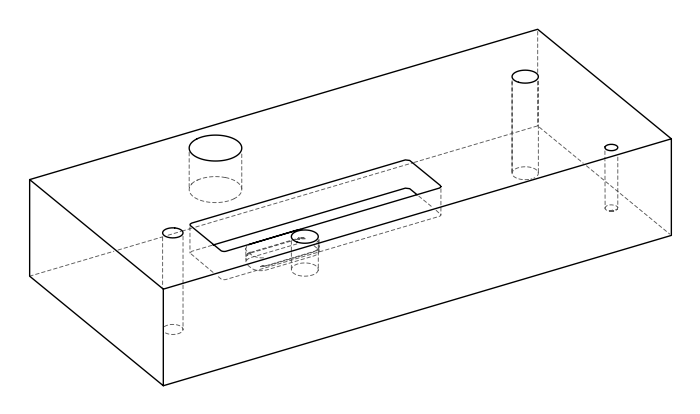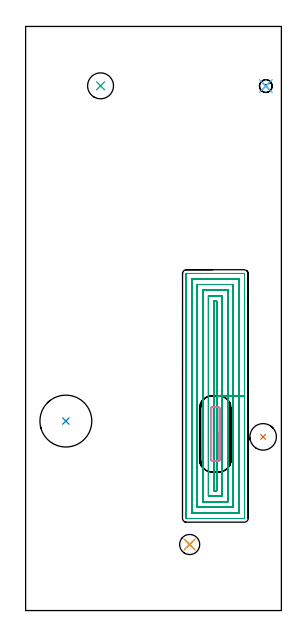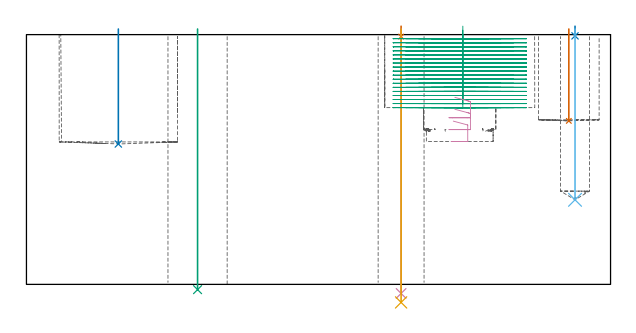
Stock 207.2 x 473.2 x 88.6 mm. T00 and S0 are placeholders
(PLAN: 10 operations, 8 tool changes, 91.5 min)
(1 SPOT_DRILL | STEP1HOLE_1 | NXT0321_9005460120000 | 0.03 min | 3 mm3)
(2 SPOT_DRILL_1 | STEP1POCKET | NXT0321_9005460120000 | 0.03 min | 1 mm3)
(3 INDEXABLE_INSERT_DRILL_THROUGH_HOLE_FROM_SOLID | STEP1HOLE | NXT0302_013 | 0.37 min | 30637 mm3)
(4 DRILL_THROUGH_HOLE_INTO_CENTER | STEP1HOLE_1 | NXT0301_065 | 0.38 min | 6099 mm3)
(5 DRILL_TO_ENLARGE_THROUGH_HOLE | STEP1HOLE_1 | UGT0301_287 | 0.39 min | 12336 mm3)
(6 DRILL_BLIND_HOLE_INTO_CENTER | STEP1POCKET | UGT0301_216 | 0.24 min | 4678 mm3)
(7 INDEXABLE_INSERT_DRILL_BLIND_HOLE_FROM_SOLID | STEP1POCKET_1 | NXT0302_014 | 0.13 min | 10997 mm3)
(8 INDEXABLE_INSERT_DRILL_BLIND_HOLE_FROM_SOLID_1 | STEP1POCKET_2 | NXT0302_036 | 0.16 min | 53042 mm3)
(9 MILL_RECTANGULAR_POCKET | POCKET_RECTANGULAR_STRAIGHT | NXT0201_008 | Follow Part, ap 1.5, ae 75% | 88.83 min | 281598 mm3)
(10 MILL_RECTANGULAR_POCKET_1 | POCKET_RECTANGULAR_STRAIGHT_1 | UGT0201_100 | Follow Part, ap 4.5, ae 75% | 0.95 min | 17409 mm3)
(TOOL NXT0321_9005460120000 | NC Spot Drill, 142deg, 12mm, Carbide, Uncoated | D12 PA142 FL30 Z2)
(TOOL NXT0302_013 | Index. Insert Drill 21mm [880-D2100L25-05] | D21 PA176 FL105 Z2)
(TOOL NXT0301_065 | Carbide Drill 9.4mm [860.1-0940-075A1-MM 2214] | D9.4 PA140 FL98 Z2)
(TOOL UGT0301_287 | Twist Drill 16.3 mm | D16.3 PA118 FL125 Z2)
(TOOL UGT0301_216 | Twist Drill 10.3 mm | D10.3 PA118 FL82 Z2)
(TOOL NXT0302_014 | Index. Insert Drill 21.5mm [880-D2150L25-03] | D21.5 PA176 FL65 Z2)
(TOOL NXT0302_036 | Index. Insert Drill 42mm [880-D4200L50-05] | D42 PA176 FL210 Z2)
(TOOL NXT0201_008 | ENDMILL 6mm [2P460-0600-NA 1630] | D6 FL26 Z6)
(TOOL UGT0201_100 | End Mill 18 mm | D18 FL22 Z2)
(OP 1 SPOT_DRILL)
G17 G21 G94 G90
T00 M6
G54
G17 G0 G90 X132.9 Y53.5 S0 M3
G43 Z98.6 H0
G94 G81 G98 Z87.898 F250. R91.6
G80
M5
M2
(OP 2 SPOT_DRILL_1)
G17 G21 G94 G90
T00 M6
G54
G17 G0 G90 X194.6 Y424.9 S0 M3
G43 Z98.6 H0
G94 G81 G98 Z88.157 F250. R91.6
G80
M5
M2
(OP 3 INDEXABLE_INSERT_DRILL_THROUGH_HOLE_FROM_SOLID)
G17 G21 G94 G90
T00 M6
G54
G17 G0 G90 X60.7 Y425.1 S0 M3
G43 Z98.6 H1
G94 G81 G98 Z-1.867 F250. R90.6
G80
M5
M2
(OP 4 DRILL_THROUGH_HOLE_INTO_CENTER)
G17 G21 G94 G90
T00 M6
G54
G17 G0 G90 X132.9 Y53.5 S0 M3
G43 Z98.6 H1
G94 G73 G98 Z-3.211 F250. Q9.181 R90.6
G80
M5
M2
(OP 5 DRILL_TO_ENLARGE_THROUGH_HOLE)
G17 G21 G94 G90
T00 M6
G54
G17 G0 G90 X132.9 Y53.5 S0 M3
G43 Z98.6 H0
G94 G73 G98 Z-6.397 F250. Q15.833 R90.6
G80
M5
M2
(OP 6 DRILL_BLIND_HOLE_INTO_CENTER)
G17 G21 G94 G90
T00 M6
G54
G17 G0 G90 X194.6 Y424.9 S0 M3
G43 Z98.6 H0
G94 G81 G98 Z30. F250. R90.6
G80
M5
M2
(OP 7 INDEXABLE_INSERT_DRILL_BLIND_HOLE_FROM_SOLID)
G17 G21 G94 G90
T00 M6
G54
G17 G0 G90 X192.4 Y140.7 S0 M3
G43 Z98.6 H1
G94 G81 G98 Z58. F250. R90.6
G80
M5
M2
(OP 8 INDEXABLE_INSERT_DRILL_BLIND_HOLE_FROM_SOLID_1)
G17 G21 G94 G90
T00 M6
G54
G17 G0 G90 X32.6 Y153.5 S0 M3
G43 Z98.6 H1
G94 G81 G98 Z49.8 F250. R90.6
G80
M5
M2
(OP 9 MILL_RECTANGULAR_POCKET)
G17 G21 G94 G90
T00 M6
G54
G17 G0 G90 X154.8 Y157.284 S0 M3
G43 Z98.6 H1
Z91.6
G94 G1 Y173.85 Z87.161 F250.
Y250.6 F500.
X152.6
Y97.1
X154.8
Y173.85
X159.3
Y255.1
X148.1
Y92.6
X159.3
Y173.85
X163.8
Y259.6
X143.6
Y88.1
X163.8
Y173.85
X168.3
Y264.1
X139.1
Y83.6
X168.3
Y173.85
X172.8
Y268.6
X134.6
Y79.1
X172.8
Y173.85
X177.3
Y273.
X177.295 Y273.055
X177.255 Y273.095
X177.2 Y273.1
X130.2
X130.145 Y273.095
X130.105 Y273.055
X130.1 Y273.
Y74.7
X130.105 Y74.645
X130.145 Y74.605
X130.2 Y74.6
X177.2
X177.255 Y74.605
X177.295 Y74.645
X177.3 Y74.7
Y173.85
Y174.85
G0 X154.8 Y157.284 Z90.161
G1 Y173.85 Z85.722 F250.
Y250.6 F500.
X152.6
Y97.1
X154.8
Y173.85
X159.3
Y255.1
X148.1
Y92.6
X159.3
Y173.85
X163.8
Y259.6
X143.6
Y88.1
X163.8
Y173.85
X168.3
Y264.1
X139.1
Y83.6
X168.3
Y173.85
X172.8
Y268.6
X134.6
Y79.1
X172.8
Y173.85
X177.3
Y273.
X177.295 Y273.055
X177.255 Y273.095
X177.2 Y273.1
X130.2
X130.145 Y273.095
X130.105 Y273.055
X130.1 Y273.
Y74.7
X130.105 Y74.645
X130.145 Y74.605
X130.2 Y74.6
X177.2
X177.255 Y74.605
X177.295 Y74.645
X177.3 Y74.7
Y173.85
Y174.85
G0 X154.8 Y157.284 Z88.722
G1 Y173.85 Z84.283 F250.
Y250.6 F500.
X152.6
Y97.1
X154.8
Y173.85
X159.3
Y255.1
X148.1
Y92.6
X159.3
Y173.85
X163.8
Y259.6
X143.6
Y88.1
X163.8
Y173.85
X168.3
Y264.1
X139.1
Y83.6
X168.3
Y173.85
X172.8
Y268.6
X134.6
Y79.1
X172.8
Y173.85
X177.3
Y273.
X177.295 Y273.055
X177.255 Y273.095
X177.2 Y273.1
X130.2
X130.145 Y273.095
X130.105 Y273.055
X130.1 Y273.
Y74.7
X130.105 Y74.645
X130.145 Y74.605
X130.2 Y74.6
X177.2
X177.255 Y74.605
X177.295 Y74.645
X177.3 Y74.7
Y173.85
Y174.85
G0 X154.8 Y157.284 Z87.283
G1 Y173.85 Z82.844 F250.
Y250.6 F500.
X152.6
Y97.1
X154.8
Y173.85
X159.3
Y255.1
X148.1
Y92.6
X159.3
Y173.85
X163.8
Y259.6
X143.6
Y88.1
X163.8
Y173.85
X168.3
Y264.1
X139.1
Y83.6
X168.3
Y173.85
X172.8
Y268.6
X134.6
Y79.1
X172.8
Y173.85
X177.3
Y273.
X177.295 Y273.055
X177.255 Y273.095
X177.2 Y273.1
X130.2
X130.145 Y273.095
X130.105 Y273.055
X130.1 Y273.
Y74.7
X130.105 Y74.645
X130.145 Y74.605
X130.2 Y74.6
X177.2
X177.255 Y74.605
X177.295 Y74.645
X177.3 Y74.7
Y173.85
Y174.85
G0 X154.8 Y157.284 Z85.844
G1 Y173.85 Z81.405 F250.
Y250.6 F500.
X152.6
Y97.1
X154.8
Y173.85
X159.3
Y255.1
X148.1
Y92.6
X159.3
Y173.85
X163.8
Y259.6
X143.6
Y88.1
X163.8
Y173.85
X168.3
Y264.1
X139.1
Y83.6
X168.3
Y173.85
X172.8
Y268.6
X134.6
Y79.1
X172.8
Y173.85
X177.3
Y273.
X177.295 Y273.055
X177.255 Y273.095
X177.2 Y273.1
X130.2
X130.145 Y273.095
X130.105 Y273.055
X130.1 Y273.
Y74.7
X130.105 Y74.645
X130.145 Y74.605
X130.2 Y74.6
X177.2
X177.255 Y74.605
X177.295 Y74.645
X177.3 Y74.7
Y173.85
Y174.85
G0 X154.8 Y157.284 Z84.405
G1 Y173.85 Z79.967 F250.
Y250.6 F500.
X152.6
Y97.1
X154.8
Y173.85
X159.3
Y255.1
X148.1
Y92.6
X159.3
Y173.85
X163.8
Y259.6
X143.6
Y88.1
X163.8
Y173.85
X168.3
Y264.1
X139.1
Y83.6
X168.3
Y173.85
X172.8
Y268.6
X134.6
Y79.1
X172.8
Y173.85
X177.3
Y273.
X177.295 Y273.055
X177.255 Y273.095
X177.2 Y273.1
X130.2
X130.145 Y273.095
X130.105 Y273.055
X130.1 Y273.
Y74.7
X130.105 Y74.645
X130.145 Y74.605
X130.2 Y74.6
X177.2
X177.255 Y74.605
X177.295 Y74.645
X177.3 Y74.7
Y173.85
Y174.85
G0 X154.8 Y157.284 Z82.967
G1 Y173.85 Z78.528 F250.
Y250.6 F500.
X152.6
Y97.1
X154.8
Y173.85
X159.3
Y255.1
X148.1
Y92.6
X159.3
Y173.85
X163.8
Y259.6
X143.6
Y88.1
X163.8
Y173.85
X168.3
Y264.1
X139.1
Y83.6
X168.3
Y173.85
X172.8
Y268.6
X134.6
Y79.1
X172.8
Y173.85
X177.3
Y273.
X177.295 Y273.055
X177.255 Y273.095
X177.2 Y273.1
X130.2
X130.145 Y273.095
X130.105 Y273.055
X130.1 Y273.
Y74.7
X130.105 Y74.645
X130.145 Y74.605
X130.2 Y74.6
X177.2
X177.255 Y74.605
X177.295 Y74.645
X177.3 Y74.7
Y173.85
Y174.85
G0 X154.8 Y157.284 Z81.528
G1 Y173.85 Z77.089 F250.
Y250.6 F500.
X152.6
Y97.1
X154.8
Y173.85
X159.3
Y255.1
X148.1
Y92.6
X159.3
Y173.85
X163.8
Y259.6
X143.6
Y88.1
X163.8
Y173.85
X168.3
Y264.1
X139.1
Y83.6
X168.3
Y173.85
X172.8
Y268.6
X134.6
Y79.1
X172.8
Y173.85
X177.3
Y273.
X177.295 Y273.055
X177.255 Y273.095
X177.2 Y273.1
X130.2
X130.145 Y273.095
X130.105 Y273.055
X130.1 Y273.
Y74.7
X130.105 Y74.645
X130.145 Y74.605
X130.2 Y74.6
X177.2
X177.255 Y74.605
X177.295 Y74.645
X177.3 Y74.7
Y173.85
Y174.85
G0 X154.8 Y157.284 Z80.089
G1 Y173.85 Z75.65 F250.
Y250.6 F500.
X152.6
Y97.1
X154.8
Y173.85
X159.3
Y255.1
X148.1
Y92.6
X159.3
Y173.85
X163.8
Y259.6
X143.6
Y88.1
X163.8
Y173.85
X168.3
Y264.1
X139.1
Y83.6
X168.3
Y173.85
X172.8
Y268.6
X134.6
Y79.1
X172.8
Y173.85
X177.3
Y273.
X177.295 Y273.055
X177.255 Y273.095
X177.2 Y273.1
X130.2
X130.145 Y273.095
X130.105 Y273.055
X130.1 Y273.
Y74.7
X130.105 Y74.645
X130.145 Y74.605
X130.2 Y74.6
X177.2
X177.255 Y74.605
X177.295 Y74.645
X177.3 Y74.7
Y173.85
Y174.85
G0 X154.8 Y157.284 Z78.65
G1 Y173.85 Z74.211 F250.
Y250.6 F500.
X152.6
Y97.1
X154.8
Y173.85
X159.3
Y255.1
X148.1
Y92.6
X159.3
Y173.85
X163.8
Y259.6
X143.6
Y88.1
X163.8
Y173.85
X168.3
Y264.1
X139.1
Y83.6
X168.3
Y173.85
X172.8
Y268.6
X134.6
Y79.1
X172.8
Y173.85
X177.3
Y273.
X177.295 Y273.055
X177.255 Y273.095
X177.2 Y273.1
X130.2
X130.145 Y273.095
X130.105 Y273.055
X130.1 Y273.
Y74.7
X130.105 Y74.645
X130.145 Y74.605
X130.2 Y74.6
X177.2
X177.255 Y74.605
X177.295 Y74.645
X177.3 Y74.7
Y173.85
Y174.85
G0 X154.8 Y157.284 Z77.211
G1 Y173.85 Z72.772 F250.
Y250.6 F500.
X152.6
Y97.1
X154.8
Y173.85
X159.3
Y255.1
X148.1
Y92.6
X159.3
Y173.85
X163.8
Y259.6
X143.6
Y88.1
X163.8
Y173.85
X168.3
Y264.1
X139.1
Y83.6
X168.3
Y173.85
X172.8
Y268.6
X134.6
Y79.1
X172.8
Y173.85
X177.3
Y273.
X177.295 Y273.055
X177.255 Y273.095
X177.2 Y273.1
X130.2
X130.145 Y273.095
X130.105 Y273.055
X130.1 Y273.
Y74.7
X130.105 Y74.645
X130.145 Y74.605
X130.2 Y74.6
X177.2
X177.255 Y74.605
X177.295 Y74.645
X177.3 Y74.7
Y173.85
Y174.85
G0 X154.8 Y157.284 Z75.772
G1 Y173.85 Z71.333 F250.
Y250.6 F500.
X152.6
Y97.1
X154.8
Y173.85
X159.3
Y255.1
X148.1
Y92.6
X159.3
Y173.85
X163.8
Y259.6
X143.6
Y88.1
X163.8
Y173.85
X168.3
Y264.1
X139.1
Y83.6
X168.3
Y173.85
X172.8
Y268.6
X134.6
Y79.1
X172.8
Y173.85
X177.3
Y273.
X177.295 Y273.055
X177.255 Y273.095
X177.2 Y273.1
X130.2
X130.145 Y273.095
X130.105 Y273.055
X130.1 Y273.
Y74.7
X130.105 Y74.645
X130.145 Y74.605
X130.2 Y74.6
X177.2
X177.255 Y74.605
X177.295 Y74.645
X177.3 Y74.7
Y173.85
Y174.85
G0 X154.8 Y157.284 Z74.333
G1 Y173.85 Z69.894 F250.
Y250.6 F500.
X152.6
Y97.1
X154.8
Y173.85
X159.3
Y255.1
X148.1
Y92.6
X159.3
Y173.85
X163.8
Y259.6
X143.6
Y88.1
X163.8
Y173.85
X168.3
Y264.1
X139.1
Y83.6
X168.3
Y173.85
X172.8
Y268.6
X134.6
Y79.1
X172.8
Y173.85
X177.3
Y273.
X177.295 Y273.055
X177.255 Y273.095
X177.2 Y273.1
X130.2
X130.145 Y273.095
X130.105 Y273.055
X130.1 Y273.
Y74.7
X130.105 Y74.645
X130.145 Y74.605
X130.2 Y74.6
X177.2
X177.255 Y74.605
X177.295 Y74.645
X177.3 Y74.7
Y173.85
Y174.85
G0 X154.8 Y157.284 Z72.894
G1 Y173.85 Z68.456 F250.
Y250.6 F500.
X152.6
Y97.1
X154.8
Y173.85
X159.3
Y255.1
X148.1
Y92.6
X159.3
Y173.85
X163.8
Y259.6
X143.6
Y88.1
X163.8
Y173.85
X168.3
Y264.1
X139.1
Y83.6
X168.3
Y173.85
X172.8
Y268.6
X134.6
Y79.1
X172.8
Y173.85
X177.3
Y273.
X177.295 Y273.055
X177.255 Y273.095
X177.2 Y273.1
X130.2
X130.145 Y273.095
X130.105 Y273.055
X130.1 Y273.
Y74.7
X130.105 Y74.645
X130.145 Y74.605
X130.2 Y74.6
X177.2
X177.255 Y74.605
X177.295 Y74.645
X177.3 Y74.7
Y173.85
Y174.85
G0 X154.8 Y157.284 Z71.456
G1 Y173.85 Z67.017 F250.
Y250.6 F500.
X152.6
Y97.1
X154.8
Y173.85
X159.3
Y255.1
X148.1
Y92.6
X159.3
Y173.85
X163.8
Y259.6
X143.6
Y88.1
X163.8
Y173.85
X168.3
Y264.1
X139.1
Y83.6
X168.3
Y173.85
X172.8
Y268.6
X134.6
Y79.1
X172.8
Y173.85
X177.3
Y273.
X177.295 Y273.055
X177.255 Y273.095
X177.2 Y273.1
X130.2
X130.145 Y273.095
X130.105 Y273.055
X130.1 Y273.
Y74.7
X130.105 Y74.645
X130.145 Y74.605
X130.2 Y74.6
X177.2
X177.255 Y74.605
X177.295 Y74.645
X177.3 Y74.7
Y173.85
Y174.85
G0 X154.8 Y157.284 Z70.017
G1 Y173.85 Z65.578 F250.
Y250.6 F500.
X152.6
Y97.1
X154.8
Y173.85
X159.3
Y255.1
X148.1
Y92.6
X159.3
Y173.85
X163.8
Y259.6
X143.6
Y88.1
X163.8
Y173.85
X168.3
Y264.1
X139.1
Y83.6
X168.3
Y173.85
X172.8
Y268.6
X134.6
Y79.1
X172.8
Y173.85
X177.3
Y273.
X177.295 Y273.055
X177.255 Y273.095
X177.2 Y273.1
X130.2
X130.145 Y273.095
X130.105 Y273.055
X130.1 Y273.
Y74.7
X130.105 Y74.645
X130.145 Y74.605
X130.2 Y74.6
X177.2
X177.255 Y74.605
X177.295 Y74.645
X177.3 Y74.7
Y173.85
Y174.85
G0 X154.8 Y157.284 Z68.578
G1 Y173.85 Z64.139 F250.
Y250.6 F500.
X152.6
Y97.1
X154.8
Y173.85
X159.3
Y255.1
X148.1
Y92.6
X159.3
Y173.85
X163.8
Y259.6
X143.6
Y88.1
X163.8
Y173.85
X168.3
Y264.1
X139.1
Y83.6
X168.3
Y173.85
X172.8
Y268.6
X134.6
Y79.1
X172.8
Y173.85
X177.3
Y273.
X177.295 Y273.055
X177.255 Y273.095
X177.2 Y273.1
X130.2
X130.145 Y273.095
X130.105 Y273.055
X130.1 Y273.
Y74.7
X130.105 Y74.645
X130.145 Y74.605
X130.2 Y74.6
X177.2
X177.255 Y74.605
X177.295 Y74.645
X177.3 Y74.7
Y173.85
Y174.85
G0 X154.8 Y157.284 Z67.139
G1 Y173.85 Z62.7 F250.
Y250.6 F500.
X152.6
Y97.1
X154.8
Y173.85
X159.3
Y255.1
X148.1
Y92.6
X159.3
Y173.85
X163.8
Y259.6
X143.6
Y88.1
X163.8
Y173.85
X168.3
Y264.1
X139.1
Y83.6
X168.3
Y173.85
X172.8
Y268.6
X134.6
Y79.1
X172.8
Y173.85
X177.3
Y273.
X177.295 Y273.055
X177.255 Y273.095
X177.2 Y273.1
X130.2
X130.145 Y273.095
X130.105 Y273.055
X130.1 Y273.
Y74.7
X130.105 Y74.645
X130.145 Y74.605
X130.2 Y74.6
X177.2
X177.255 Y74.605
X177.295 Y74.645
X177.3 Y74.7
Y173.85
Y174.85
G0 Z98.6
M5
M2
(OP 10 MILL_RECTANGULAR_POCKET_1)
G17 G21 G94 G90
T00 M6
G54
G17 G0 G90 X151.977 Y121.2 S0 M3
G43 Z98.6 H0
Z66.333
G94 G1 X156.3 Z65.175 F250.
X156.41 Z65.145
X156.682 Y121.257 Z65.071
X156.934 Y121.375 Z64.996
X157.152 Y121.548 Z64.922
X157.325 Y121.766 Z64.847
X157.443 Y122.018 Z64.773
X157.5 Y122.29 Z64.698
Y122.4 Z64.669
Y143.1 Z59.122
Y163.8 F500.
G3 X156.3 Y165. R1.2
G1 X151.1
G3 X149.9 Y163.8 R1.2
G1 Y122.4
G3 X151.1 Y121.2 R1.2
G1 X156.3
G3 X157.5 Y122.4 R1.2
G1 Y143.1
Y144.1
G0 X151.977 Y121.2 Z62.122
G1 X156.3 Z60.964 F250.
X156.41 Z60.934
X156.682 Y121.257 Z60.86
X156.934 Y121.375 Z60.785
X157.152 Y121.548 Z60.711
X157.325 Y121.766 Z60.636
X157.443 Y122.018 Z60.562
X157.5 Y122.29 Z60.487
Y122.4 Z60.458
Y143.1 Z54.911
Y163.8 F500.
G3 X156.3 Y165. R1.2
G1 X151.1
G3 X149.9 Y163.8 R1.2
G1 Y122.4
G3 X151.1 Y121.2 R1.2
G1 X156.3
G3 X157.5 Y122.4 R1.2
G1 Y143.1
Y144.1
G0 X151.426 Y121.278 Z57.911
G1 X156.531 Y121.273 Z56.543 F250.
X156.539 Y121.595 Z56.457
Y143.081 Z50.7
Y164.605 F500.
X156.532 Y164.888
X156.359 Y164.909
X156.137 Y164.919
X151.263
X150.868 Y164.902
Y121.312
X151.04 Y121.291
X151.502 Y121.276
X153.7 Y121.277
X156.531 Y121.273
X156.539 Y121.595
Y143.081
Y144.081
G0 Z98.6
M5
M2
